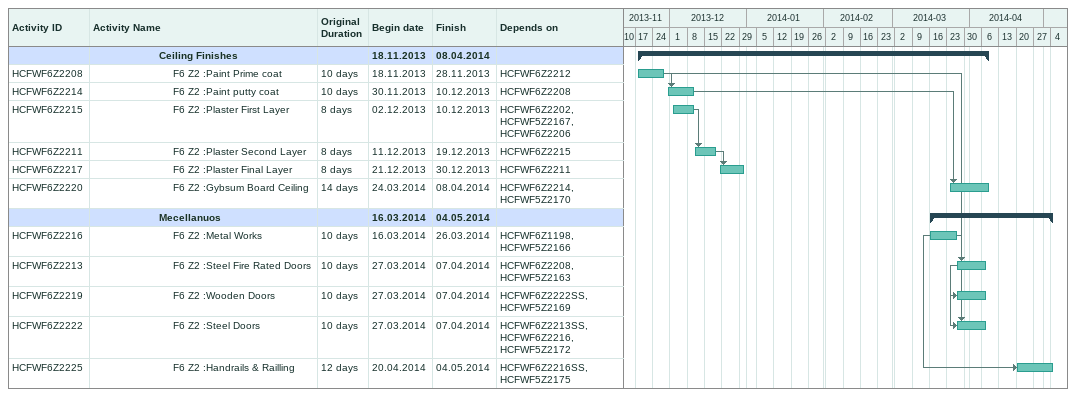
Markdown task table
| ID | Level | Task | Original duration | Start | Finish | Predecessors |
|---|---|---|---|---|---|---|
|  | 6 | **Ceiling Finishes** |  | 2013-11-18 | 2014-04-08 |  |
| HCFWF6Z2208 | 7 | F6 Z2 :Paint Prime coat | 10d | 2013-11-18 | 2013-11-28 | HCFWF6Z2212 |
| HCFWF6Z2214 | 7 | F6 Z2 :Paint putty coat | 10d | 2013-11-30 | 2013-12-10 | HCFWF6Z2208 |
| HCFWF6Z2215 | 7 | F6 Z2 :Plaster First Layer | 8d | 2013-12-02 | 2013-12-10 | HCFWF6Z2202, HCFWF5Z2167, HCFWF6Z2206 |
| HCFWF6Z2211 | 7 | F6 Z2 :Plaster Second Layer | 8d | 2013-12-11 | 2013-12-19 | HCFWF6Z2215 |
| HCFWF6Z2217 | 7 | F6 Z2 :Plaster Final Layer | 8d | 2013-12-21 | 2013-12-30 | HCFWF6Z2211 |
| HCFWF6Z2220 | 7 | F6 Z2 :Gybsum Board Ceiling | 14d | 2014-03-24 | 2014-04-08 | HCFWF6Z2214, HCFWF5Z2170 |
|  | 6 | **Mecellanuos** |  | 2014-03-16 | 2014-05-04 |  |
| HCFWF6Z2216 | 7 | F6 Z2 :Metal Works | 10d | 2014-03-16 | 2014-03-26 | HCFWF6Z1198, HCFWF5Z2166 |
| HCFWF6Z2213 | 7 | F6 Z2 :Steel Fire Rated Doors | 10d | 2014-03-27 | 2014-04-07 | HCFWF6Z2208, HCFWF5Z2163 |
| HCFWF6Z2219 | 7 | F6 Z2 :Wooden Doors | 10d | 2014-03-27 | 2014-04-07 | HCFWF6Z2222SS, HCFWF5Z2169 |
| HCFWF6Z2222 | 7 | F6 Z2 :Steel Doors | 10d | 2014-03-27 | 2014-04-07 | HCFWF6Z2213SS, HCFWF6Z2216, HCFWF5Z2172 |
| HCFWF6Z2225 | 7 | F6 Z2 :Handrails & Railling | 12d | 2014-04-20 | 2014-05-04 | HCFWF6Z2216SS, HCFWF5Z2175 |
